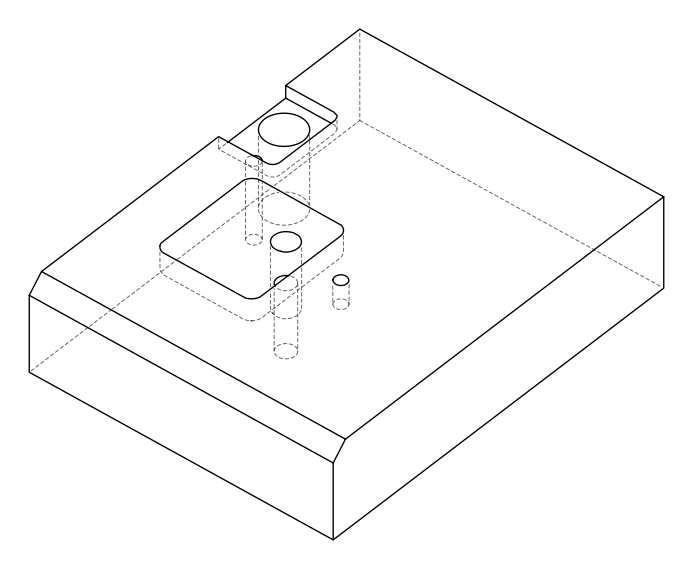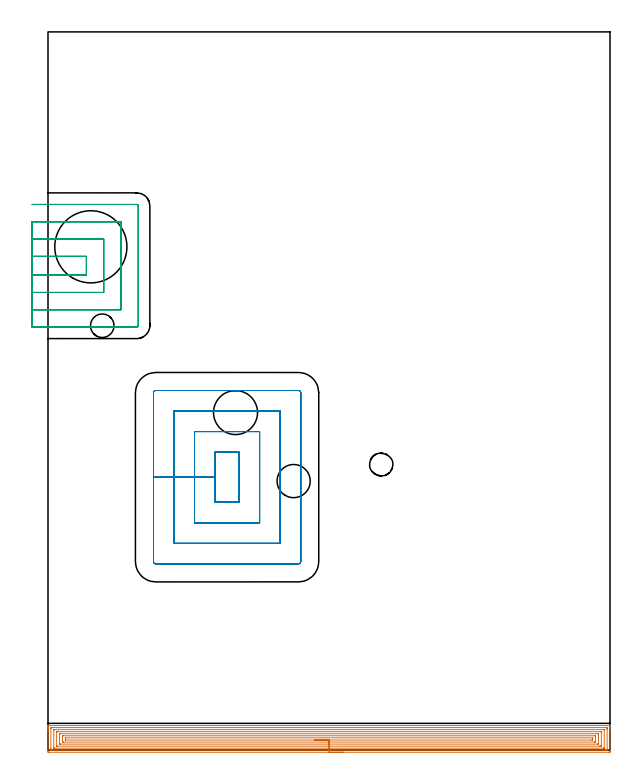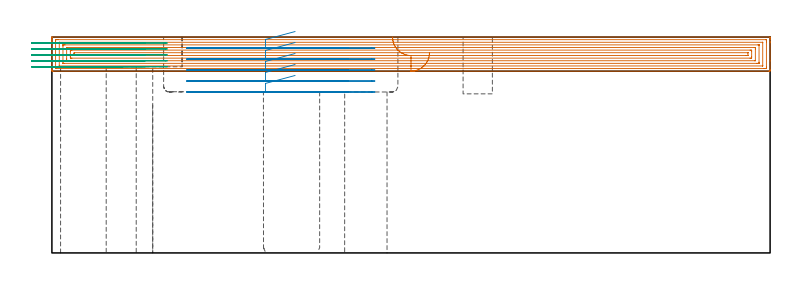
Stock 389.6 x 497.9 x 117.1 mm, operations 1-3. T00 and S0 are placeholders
(PLAN: 12 operations, 11 tool changes, 50.4 min)
(1 AREA_MILL | FG_CHAMFER_SURFACE | UGT0205_001 | 22.11 min | 66661 mm3)
(2 MILL_RECTANGULAR_POCKET | POCKET_RECTANGULAR_STRAIGHT | NXT0201_007 | Follow Part, ap 6.25, ae 75% | 12.07 min | 543583 mm3)
(3 MILL_SLOT | SLOT_PARTIAL_RECTANGULAR | NXT0201_012 | Follow Part, ap 4, ae 75% | 9.6 min | 114243 mm3)
(4 MILL_THROUGH_HOLE_FROM_SOLID_MATERIAL | STEP1HOLE_2 | NXT0201_007 | Circular | 3.92 min | 63460 mm3)
(5 MILL_BLIND_HOLE_FROM_SOLID_MATERIAL | STEP1POCKET | NXT0201_011 | Spiral | 0.69 min | 6095 mm3)
(6 BORE_BLIND_HOLE | STEP1POCKET | UGT0332_074 | 0.13 min | 0 mm3)
(7 SPOT_DRILL | STEP1HOLE | NXT0321_9005460120000 | 0.03 min | 13 mm3)
(8 DRILL_BLIND_HOLE_INTO_CENTER | STEP1HOLE | UGT0301_219 | 0.08 min | 1233 mm3)
(9 GUN_DRILL_THROUGH_HOLE | STEP1HOLE | UGT0307_007 | 0.52 min | 6781 mm3)
(10 DRILL_TO_ENLARGE_THROUGH_HOLE | STEP1HOLE | UGT0301_287 | 0.44 min | 13008 mm3)
(11 INDEXABLE_INSERT_DRILL_THROUGH_HOLE_FROM_SOLID | STEP1HOLE_1 | NXT0302_038 | 0.43 min | 198200 mm3)
(12 INDEXABLE_INSERT_DRILL_THROUGH_HOLE_FROM_SOLID_1 | STEP1HOLE_3 | NXT0302_017 | 0.37 min | 36198 mm3)
(TOOL UGT0205_001 | Chamfer Mill 20 x 3 x 45 deg. | D20 FL50 Z2)
(TOOL NXT0201_007 | ENDMILL 25mm [R216.25-25050GCK54P 1620] | D25 R3 FL54 Z5)
(TOOL NXT0201_012 | ENDMILL 16mm [2P460-1600-NA 1630] | D16 FL38 Z6)
(TOOL NXT0201_011 | ENDMILL 12mm [2P460-1200-NA 1630] | D12 FL38 Z6)
(TOOL UGT0332_074 | 15.8 mm Rough Boring Bar | D15.8)
(TOOL NXT0321_9005460120000 | NC Spot Drill, 142deg, 12mm, Carbide, Uncoated | D12 PA142 FL30 Z2)
(TOOL UGT0301_219 | Twist Drill 10.7 mm | D10.7 PA118 FL90 Z2)
(TOOL UGT0307_007 | Gun Drill 10 mm | D10 PA130 FL24 Z1)
(TOOL UGT0301_287 | Twist Drill 16.3 mm | D16.3 PA118 FL125 Z2)
(TOOL NXT0302_038 | Index. Insert Drill 50mm [880-D5000L50-04] | D50 PA176 FL200 Z2)
(TOOL NXT0302_017 | Index. Insert Drill 23mm [880-D2300L25-05] | D23 PA176 FL115 Z2)
(OP 1 AREA_MILL)
G17 G21 G94 G90
T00 M6
G54
G17 G0 G90 X204.8 Y-1.5 S1061 M3
G43 Z127.1 H0
Z108.6
G94 G1 X204.762 Z107.728 F250.
X204.648 Z106.863
X204.459 Z106.012
X204.197 Z105.18
X203.863 Z104.374
X203.46 Z103.6
X202.992 Z102.864
X202.46 Z102.172
X201.871 Z101.529
X201.228 Z100.94
X200.536 Z100.408
X199.8 Z99.94
X199.026 Z99.537
X198.22 Z99.203
X197.388 Z98.941
X196.536 Z98.752
X195.672 Z98.638
X194.8 Z98.6
X0.611
X0.167 Y-1.496 Z98.602
X0.01 Y-1.492 Z98.606
X0.004 Y-1.058 Z99.039
X0. Y-0.456 Z99.642
Y13.313 Z113.408
Y13.915 Z114.01
Y14.472 Z114.569
Y14.796 Z114.892
Y15.353 Z115.449
Y15.677 Z115.772
Y16.325 Z116.424
Y16.675 Z116.774
X0.003 Y16.999 Z117.09
X0.005 Y17. Z117.091
X0.164 Z117.1
X389.436
X389.595 Z117.091
X389.597 Y16.999 Z117.09
X389.6 Y16.675 Z116.774
Y16.325 Z116.425
Y15.677 Z115.772
Y14.472 Z114.569
Y13.915 Z114.01
Y4.065 Z104.162
Y-0.78 Z99.318
X389.597 Y-1.058 Z99.039
X389.59 Y-1.492 Z98.606
X389.433 Y-1.496 Z98.602
X388.989 Y-1.5 Z98.6
X194.8
Y-0.086 Z100.014
X2.396 Y-0.085 Z100.015
X2.302
X2.035 Y-0.079 Z100.021
X2.01 Y0.008 Z100.108
X2.003 Y0.211 Z100.311
X2.001 Y0.704 Z100.804
X2. Y1.095 Z101.195
X2.001 Y14.796 Z114.896
X2.002 Y15.185 Z115.285
X2.01 Y15.571 Z115.671
X2.396 Y15.583 Z115.683
X2.49 Y15.585 Z115.685
X3.289 Y15.586 Z115.686
X387.204 Y15.585 Z115.685
X387.298 Y15.584 Z115.684
X387.565 Y15.579 Z115.679
X387.59 Y15.492 Z115.592
X387.597 Y15.289 Z115.389
X387.599 Y14.796 Z114.896
X387.6 Y14.405 Z114.505
X387.599 Y0.704 Z100.804
X387.598 Y0.315 Z100.415
X387.59 Y-0.071 Z100.029
X387.204 Y-0.083 Z100.017
X387.11 Y-0.085 Z100.015
X386.311 Y-0.086 Z100.014
X194.8
Y1.328 Z101.428
X4.182 Y1.329 Z101.429
X4.096 Y1.33 Z101.43
X4.028 Y1.333 Z101.433
X4.013 Y1.335 Z101.435
X4.009 Y1.355 Z101.455
X4.005 Y1.405 Z101.505
X4.001 Y1.584 Z101.684
Y13.915 Z114.015
X4.002 Y14.093 Z114.193
X4.009 Y14.154 Z114.254
X4.012 Y14.165 Z114.265
X4.021 Y14.167 Z114.267
X4.052 Y14.17 Z114.27
X4.182 Y14.171 Z114.271
X385.418
X385.504 Y14.17 Z114.27
X385.572 Y14.167 Z114.267
X385.587 Y14.165 Z114.265
X385.591 Y14.145 Z114.245
X385.595 Y14.095 Z114.195
X385.599 Y13.915 Z114.015
Y1.584 Z101.684
X385.598 Y1.407 Z101.507
X385.591 Y1.346 Z101.446
X385.588 Y1.335 Z101.435
X385.579 Y1.333 Z101.433
X385.548 Y1.33 Z101.43
X385.418 Y1.329 Z101.429
X194.8 Y1.328 Z101.428
Y2.743 Z102.843
X6.579
X6.126 Y2.746 Z102.846
X6.023 Y2.749 Z102.849
X6.01 Y2.751 Z102.851
X6.007 Y2.77 Z102.87
X6.003 Y2.819 Z102.919
X6.001 Y2.918 Z103.018
X6. Y12.154 Z112.254
X6.003 Y12.578 Z112.678
X6.006 Y12.684 Z112.784
X6.01 Y12.736 Z112.836
X6.017 Y12.751 Z112.851
X6.046 Y12.752 Z112.852
X6.251 Y12.755 Z112.855
X6.86 Y12.757 Z112.857
X7.142
X383.021
X383.474 Y12.754 Z112.854
X383.577 Y12.751 Z112.851
X383.59 Y12.749 Z112.849
X383.593 Y12.73 Z112.83
X383.597 Y12.681 Z112.781
X383.599 Y12.582 Z112.682
X383.6 Y3.346 Z103.446
X383.597 Y2.922 Z103.022
X383.594 Y2.816 Z102.916
X383.59 Y2.764 Z102.864
X383.583 Y2.749 Z102.849
X383.554 Y2.748 Z102.848
X383.349 Y2.745 Z102.845
X382.74 Y2.743 Z102.843
X382.458
X194.8
Y4.157 Z104.257
X8.575
X8.433 Y4.158 Z104.258
X8.15 Y4.163 Z104.263
X8.009 Y4.168 Z104.268
X8.006 Y4.185 Z104.285
X8.003 Y4.227 Z104.327
X8. Y4.864 Z104.964
Y5.108 Z105.208
X8.001 Y11.273 Z111.373
X8.002 Y11.313 Z111.413
X8.005 Y11.332 Z111.432
X8.007 Y11.336 Z111.436
X8.079 Y11.338 Z111.438
X8.362 Y11.342 Z111.442
X8.504 Y11.343 Z111.443
X381.025
X381.167 Y11.342 Z111.442
X381.45 Y11.336 Z111.436
X381.591 Y11.332 Z111.432
X381.594 Y11.315 Z111.415
X381.597 Y11.273 Z111.373
X381.6 Y10.636 Z110.736
Y10.392 Z110.492
Y4.227 Z104.327
X381.598 Y4.187 Z104.287
X381.595 Y4.168 Z104.268
X381.593 Y4.164 Z104.264
X381.52 Y4.162 Z104.262
X381.237 Y4.158 Z104.258
X381.096 Y4.157 Z104.257
X194.8
Y5.571 Z105.671
X10.854
X10.432 Y5.574 Z105.674
X10.019 Y5.578 Z105.678
X10.008 Y5.988 Z106.088
X10.001 Y6.413 Z106.513
Y9.056 Z109.156
X10.007 Y9.512 Z109.612
X10.016 Y9.922 Z110.022
X10.432 Y9.926 Z110.026
X10.902 Y9.928 Z110.028
X378.746
X379.168 Y9.926 Z110.026
X379.581 Y9.922 Z110.022
X379.592 Y9.512 Z109.612
X379.599 Y9.086 Z109.186
Y6.444 Z106.544
X379.593 Y5.988 Z106.088
X379.584 Y5.578 Z105.678
X379.168 Y5.574 Z105.674
X378.698 Y5.572 Z105.672
X194.8 Y5.571 Z105.671
Y6.985 Z107.085
X12.099 Y6.986 Z107.086
X12.034 Y6.989 Z107.089
X12.01 Y6.992 Z107.092
X12.004 Y7.005 Z107.105
X12.001 Y7.023 Z107.123
Y7.963 Z108.063
X12.01 Y8.178 Z108.278
X12.033 Y8.508 Z108.608
X12.217 Y8.513 Z108.613
X12.336 Y8.514 Z108.614
X377.501
X377.566 Y8.511 Z108.611
X377.59 Y8.508 Z108.608
X377.596 Y8.494 Z108.594
X377.599 Y8.477 Z108.577
Y7.178 Z107.278
X377.595 Y7.064 Z107.164
X377.59 Y6.993 Z107.093
X377.575 Y6.991 Z107.091
X377.383 Y6.986 Z107.086
X377.265 Y6.985 Z107.085
X376.49
X194.8
X193.928 Z107.123
X193.063 Z107.237
X192.212 Z107.426
X191.38 Z107.688
X190.574 Z108.022
X189.8 Z108.425
X189.064 Z108.894
X188.372 Z109.425
X187.729 Z110.014
X187.14 Z110.657
X186.608 Z111.35
X186.14 Z112.085
X185.737 Z112.859
X185.403 Z113.665
X185.141 Z114.497
X184.952 Z115.349
X184.838 Z116.214
X184.8 Z117.085
G0 Z127.1
M5
M2
(OP 2 MILL_RECTANGULAR_POCKET)
G17 G21 G94 G90
T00 M6
G54
G17 G0 G90 X131.939 Y206.55 S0 M3
G43 Z127.1 H1
Z120.1
G94 G1 X115.85 Z115.789 F250.
Y189.2 Z111.14
Y171.85 F500.
X132.45
Y206.55
X115.85
Y189.2
X101.6
Y157.6
X146.7
Y220.8
X101.6
Y189.2
X87.35
Y143.35
X160.95
Y235.05
X87.35
Y189.2
X73.1
Y130.8
G3 X74.8 Y129.1 R1.7
G1 X173.5
G3 X175.2 Y130.8 R1.7
G1 Y247.6
G3 X173.5 Y249.3 R1.7
G1 X74.8
G3 X73.1 Y247.6 R1.7
G1 Y189.2
Y188.2
G0 X131.939 Y206.55 Z114.14
G1 X115.85 Z109.829 F250.
Y189.2 Z105.18
Y171.85 F500.
X132.45
Y206.55
X115.85
Y189.2
X101.6
Y157.6
X146.7
Y220.8
X101.6
Y189.2
X87.35
Y143.35
X160.95
Y235.05
X87.35
Y189.2
X73.1
Y130.8
G3 X74.8 Y129.1 R1.7
G1 X173.5
G3 X175.2 Y130.8 R1.7
G1 Y247.6
G3 X173.5 Y249.3 R1.7
G1 X74.8
G3 X73.1 Y247.6 R1.7
G1 Y189.2
Y188.2
G0 X131.939 Y206.55 Z108.18
G1 X115.85 Z103.869 F250.
Y189.2 Z99.22
Y171.85 F500.
X132.45
Y206.55
X115.85
Y189.2
X101.6
Y157.6
X146.7
Y220.8
X101.6
Y189.2
X87.35
Y143.35
X160.95
Y235.05
X87.35
Y189.2
X73.1
Y130.8
G3 X74.8 Y129.1 R1.7
G1 X173.5
G3 X175.2 Y130.8 R1.7
G1 Y247.6
G3 X173.5 Y249.3 R1.7
G1 X74.8
G3 X73.1 Y247.6 R1.7
G1 Y189.2
Y188.2
G0 X131.939 Y206.55 Z102.22
G1 X115.85 Z97.909 F250.
Y189.2 Z93.26
Y171.85 F500.
X132.45
Y206.55
X115.85
Y189.2
X101.6
Y157.6
X146.7
Y220.8
X101.6
Y189.2
X87.35
Y143.35
X160.95
Y235.05
X87.35
Y189.2
X73.1
Y130.8
G3 X74.8 Y129.1 R1.7
G1 X173.5
G3 X175.2 Y130.8 R1.7
G1 Y247.6
G3 X173.5 Y249.3 R1.7
G1 X74.8
G3 X73.1 Y247.6 R1.7
G1 Y189.2
Y188.2
G0 X131.939 Y206.55 Z96.26
G1 X115.85 Z91.949 F250.
Y189.2 Z87.3
Y171.85 F500.
X132.45
Y206.55
X115.85
Y189.2
X101.6
Y157.6
X146.7
Y220.8
X101.6
Y189.2
X87.35
Y143.35
X160.95
Y235.05
X87.35
Y189.2
X73.1
Y130.8
G3 X74.8 Y129.1 R1.7
G1 X173.5
G3 X175.2 Y130.8 R1.7
G1 Y247.6
G3 X173.5 Y249.3 R1.7
G1 X74.8
G3 X73.1 Y247.6 R1.7
G1 Y189.2
Y188.2
G0 Z127.1
M5
M2
(OP 3 MILL_SLOT)
G17 G21 G94 G90
T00 M6
G54
G17 G0 G90 X-11. Y329.3 S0 M3
G43 Z127.1 H1
Z113.88
G94 G1 X-8. F250.
X26.6 F500.
Y342.3
X-8.
X-11. F250.
Y317.3
X-8.
X38.6 F500.
Y354.3
X-8.
X-11. F250.
Y305.3
X-8.
X50.6 F500.
Y366.3
X-8.
X-11. F250.
Y293.3
X-8.
X61.5 F500.
G3 X62.6 Y294.4 R1.1
G1 Y377.2
G3 X61.5 Y378.3 R1.1
G1 X-8.
X-11. F250.
G0 Y329.3 Z110.66
G1 X-8.
X26.6 F500.
Y342.3
X-8.
X-11. F250.
Y317.3
X-8.
X38.6 F500.
Y354.3
X-8.
X-11. F250.
Y305.3
X-8.
X50.6 F500.
Y366.3
X-8.
X-11. F250.
Y293.3
X-8.
X61.5 F500.
G3 X62.6 Y294.4 R1.1
G1 Y377.2
G3 X61.5 Y378.3 R1.1
G1 X-8.
X-11. F250.
G0 Y329.3 Z107.44
G1 X-8.
X26.6 F500.
Y342.3
X-8.
X-11. F250.
Y317.3
X-8.
X38.6 F500.
Y354.3
X-8.
X-11. F250.
Y305.3
X-8.
X50.6 F500.
Y366.3
X-8.
X-11. F250.
Y293.3
X-8.
X61.5 F500.
G3 X62.6 Y294.4 R1.1
G1 Y377.2
G3 X61.5 Y378.3 R1.1
G1 X-8.
X-11. F250.
G0 Y329.3 Z104.22
G1 X-8.
X26.6 F500.
Y342.3
X-8.
X-11. F250.
Y317.3
X-8.
X38.6 F500.
Y354.3
X-8.
X-11. F250.
Y305.3
X-8.
X50.6 F500.
Y366.3
X-8.
X-11. F250.
Y293.3
X-8.
X61.5 F500.
G3 X62.6 Y294.4 R1.1
G1 Y377.2
G3 X61.5 Y378.3 R1.1
G1 X-8.
X-11. F250.
G0 Y329.3 Z101.
G1 X-8.
X26.6 F500.
Y342.3
X-8.
X-11. F250.
Y317.3
X-8.
X38.6 F500.
Y354.3
X-8.
X-11. F250.
Y305.3
X-8.
X50.6 F500.
Y366.3
X-8.
X-11. F250.
Y293.3
X-8.
X61.5 F500.
G3 X62.6 Y294.4 R1.1
G1 Y377.2
G3 X61.5 Y378.3 R1.1
G1 X-8.
X-11. F250.
G0 Z127.1
M5
M2
